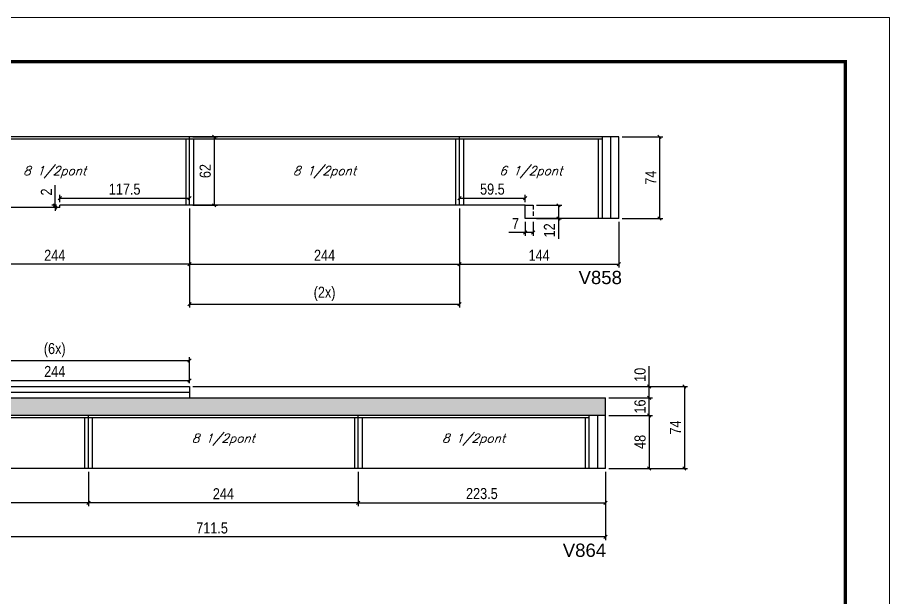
# Model space of a CAD drawing. Extents: x 3309 to 9590, y -2522 to 14608.
# Drawn here: x 7189 to 7978, y 9489 to 10014 of the extents above; entities that cross this region are included whole.
import ezdxf

# ---------------------------------------------------------------- set-up
doc = ezdxf.new("R2010")
doc.units = 0
doc.linetypes.add('DASHED', pattern=[0.75, 0.5, -0.25])
doc.linetypes.add('HIDDEN', pattern=[0.375, 0.25, -0.125])
for name, color, linetype in [('5', 5, 'Continuous'), ('COTA', 241, 'Continuous'), ('Painéis', 200, 'Continuous'), ('SARR_2.2x10', 60, 'Continuous'), ('SARR_2.2x7', 40, 'Continuous'), ('SARR_3.5x7', 81, 'Continuous'), ('texto', 7, 'Continuous')]:
    doc.layers.add(name, color=color, linetype=linetype)
doc.layers.add('Folhas', color=255, linetype='Continuous', lineweight=9)
doc.layers.add('SARRAFO DE PRESSAO', color=251, linetype='DASHED', lineweight=9)
doc.styles.add('COTA TECNICA', font='techl___.ttf', dxfattribs={"height": 10})
doc.styles.add('Romans', font='romans.shx')
doc.styles.get("Standard").update_dxf_attribs({"font": 'arial.ttf'})
doc.dimstyles.new('PAINEL', dxfattribs={"dimtxt": 10, "dimasz": 3, "dimexe": 3, "dimexo": 3, "dimgap": 3, "dimtad": 1, "dimdec": 1, "dimzin": 12, "dimdsep": 46, "dimtxsty": 'COTA TECNICA', "dimblk1": 'OBLIQUE', "dimblk2": 'OBLIQUE', "dimsah": 1, "dimcen": 0.9, "dimclrd": 4, "dimclre": 4, "dimclrt": 240, "dimadec": 1, "dimazin": 3, "dimtfac": 1, "dimtdec": 1, "dimtmove": 0, "dimatfit": 3, "dimfxl": 1, "dimtolj": 1, "dimtzin": 12, "dimarcsym": 0})

# ---------------------------------------------------------------- blocks, each defined once
blk = doc.blocks.new('9999999999')
at = {"layer": 'Folhas'}
blk.add_lwpolyline([(98138.98, 34190.21), (99623.98, 34190.21), (99623.98, 35240.21), (98138.98, 35240.21)], close=True, dxfattribs=at)
at = {"layer": 'Folhas', "color": 30, "const_width": 3}
blk.add_lwpolyline([(98213.98, 34230.21), (99583.98, 34230.21), (99583.98, 35200.21), (98213.98, 35200.21)], close=True, dxfattribs=at)
blk = doc.blocks.new('_Oblique')
at = {"color": 0, "linetype": 'ByBlock', "lineweight": -2}
blk.add_line((-0.5, -0.5), (0.5, 0.5), dxfattribs=at)
blk = doc.blocks.new('*D1957')
at = {"layer": 'COTA', "color": 4, "linetype": 'ByBlock', "lineweight": -2, "transparency": 16777216}
for p, q in [((7100.98, 9838.52), (7100.98, 9787.23)), ((7344.98, 9840.52), (7344.98, 9787.23)), ((7344.98, 9790.23), (7100.98, 9790.23))]:
    blk.add_line(p, q, dxfattribs=at)
at = {"layer": 'Defpoints', "color": 0, "linetype": 'ByBlock', "transparency": 16777216}
for p in [(7344.98, 9843.52), (7100.98, 9841.52), (7100.98, 9790.23)]:
    blk.add_point(p, dxfattribs=at)
at = {"layer": 'COTA', "color": 4, "linetype": 'ByBlock', "lineweight": -2, "transparency": 16777216, "xscale": 3, "yscale": 3, "zscale": 3, "rotation": 180}
blk.add_blockref('_Oblique', (7100.98, 9790.23), dxfattribs=at)
at = {"layer": 'COTA', "color": 4, "linetype": 'ByBlock', "lineweight": -2, "transparency": 16777216, "xscale": 3, "yscale": 3, "zscale": 3}
blk.add_blockref('_Oblique', (7344.98, 9790.23), dxfattribs=at)
at = {"layer": 'COTA', "color": 240, "linetype": 'ByBlock', "transparency": 16777216, "insert": (7222.98, 9798.3), "char_height": 10, "attachment_point": 5, "style": 'COTA TECNICA'}
blk.add_mtext('\\A1;244', dxfattribs=at)
blk = doc.blocks.new('*D1959')
at = {"layer": 'COTA', "color": 4, "lineweight": -2, "transparency": 16777216}
for p, q in [((7735.98, 9905.52), (7772.97, 9905.52)), ((7769.97, 9905.52), (7769.97, 9831.52)), ((7735.98, 9831.52), (7772.97, 9831.52))]:
    blk.add_line(p, q, dxfattribs=at)
at = {"layer": 'Defpoints', "color": 0, "transparency": 16777216}
for p in [(7732.98, 9905.52, 0), (7732.98, 9831.52, 0), (7769.97, 9831.52)]:
    blk.add_point(p, dxfattribs=at)
at = {"layer": 'COTA', "color": 4, "lineweight": -2, "transparency": 16777216, "xscale": 3, "yscale": 3, "zscale": 3}
for p, rotation in [((7769.97, 9905.52), 90), ((7769.97, 9831.52), 270)]:
    blk.add_blockref('_Oblique', p, dxfattribs=dict(at, rotation=rotation))
at = {"layer": 'COTA', "color": 240, "transparency": 16777216, "insert": (7761.9, 9868.52), "char_height": 10, "attachment_point": 5, "rotation": 90, "style": 'COTA TECNICA'}
blk.add_mtext('\\A1;74', dxfattribs=at)
blk = doc.blocks.new('*D1975')
at = {"layer": 'COTA', "color": 4, "lineweight": -2, "transparency": 16777216}
for p, q in [((7227.48, 9846.52), (7227.48, 9852.99)), ((7227.48, 9849.99), (7344.98, 9849.99)), ((7344.98, 9846.52), (7344.98, 9852.99))]:
    blk.add_line(p, q, dxfattribs=at)
at = {"layer": 'Defpoints', "color": 0, "transparency": 16777216}
for p in [(7344.98, 9849.99), (7227.48, 9843.52, 0), (7344.98, 9843.52, 0)]:
    blk.add_point(p, dxfattribs=at)
at = {"layer": 'COTA', "color": 4, "lineweight": -2, "transparency": 16777216, "xscale": 3, "yscale": 3, "zscale": 3, "rotation": 180}
blk.add_blockref('_Oblique', (7227.48, 9849.99), dxfattribs=at)
at = {"layer": 'COTA', "color": 4, "lineweight": -2, "transparency": 16777216, "xscale": 3, "yscale": 3, "zscale": 3}
blk.add_blockref('_Oblique', (7344.98, 9849.99), dxfattribs=at)
at = {"layer": 'COTA', "color": 240, "transparency": 16777216, "insert": (7286.23, 9858.1), "char_height": 10, "attachment_point": 5, "style": 'COTA TECNICA'}
blk.add_mtext('\\A1;117.5', dxfattribs=at)
blk = doc.blocks.new('*D1976')
at = {"layer": 'COTA', "color": 4, "lineweight": -2, "transparency": 16777216}
for p, q in [((7223.46, 9843.52), (7223.46, 9861.63)), ((7224.48, 9843.52), (7220.46, 9843.52)), ((7223.46, 9841.52), (7223.46, 9843.52)), ((7224.48, 9841.52), (7220.46, 9841.52)), ((7223.46, 9841.52), (7223.46, 9838.52))]:
    blk.add_line(p, q, dxfattribs=at)
at = {"layer": 'Defpoints', "color": 0, "transparency": 16777216}
for p in [(7223.46, 9843.52), (7227.48, 9843.52, 0), (7227.48, 9841.52, 0)]:
    blk.add_point(p, dxfattribs=at)
at = {"layer": 'COTA', "color": 4, "lineweight": -2, "transparency": 16777216, "xscale": 3, "yscale": 3, "zscale": 3}
for p, rotation in [((7223.46, 9843.52), 270), ((7223.46, 9841.52), 90)]:
    blk.add_blockref('_Oblique', p, dxfattribs=dict(at, rotation=rotation))
at = {"layer": 'COTA', "color": 240, "transparency": 16777216, "insert": (7215.46, 9855.57), "char_height": 10, "attachment_point": 5, "rotation": 90, "style": 'COTA TECNICA'}
blk.add_mtext('\\A1;2', dxfattribs=at)
blk = doc.blocks.new('*D1977')
at = {"layer": 'COTA', "color": 4, "lineweight": -2, "transparency": 16777216}
for p, q in [((7344.98, 9840.52), (7344.98, 9787.23)), ((7588.98, 9840.52), (7588.98, 9787.23)), ((7344.98, 9790.23), (7588.98, 9790.23))]:
    blk.add_line(p, q, dxfattribs=at)
at = {"layer": 'Defpoints', "color": 0, "transparency": 16777216}
for p in [(7344.98, 9843.52, 0), (7588.98, 9843.52, 0), (7588.98, 9790.23)]:
    blk.add_point(p, dxfattribs=at)
at = {"layer": 'COTA', "color": 4, "lineweight": -2, "transparency": 16777216, "xscale": 3, "yscale": 3, "zscale": 3, "rotation": 180}
blk.add_blockref('_Oblique', (7344.98, 9790.23), dxfattribs=at)
at = {"layer": 'COTA', "color": 4, "lineweight": -2, "transparency": 16777216, "xscale": 3, "yscale": 3, "zscale": 3}
blk.add_blockref('_Oblique', (7588.98, 9790.23), dxfattribs=at)
at = {"layer": 'COTA', "color": 240, "transparency": 16777216, "insert": (7466.98, 9798.3), "char_height": 10, "attachment_point": 5, "style": 'COTA TECNICA'}
blk.add_mtext('\\A1;244', dxfattribs=at)
blk = doc.blocks.new('*D1978')
at = {"layer": 'COTA', "color": 4, "lineweight": -2, "transparency": 16777216}
for p, q in [((7588.98, 9828.52), (7588.98, 9787.23)), ((7732.98, 9828.52), (7732.98, 9787.23)), ((7588.98, 9790.23), (7732.98, 9790.23))]:
    blk.add_line(p, q, dxfattribs=at)
at = {"layer": 'Defpoints', "color": 0, "transparency": 16777216}
for p in [(7588.98, 9831.52, 0), (7732.98, 9831.52, 0), (7732.98, 9790.23)]:
    blk.add_point(p, dxfattribs=at)
at = {"layer": 'COTA', "color": 4, "lineweight": -2, "transparency": 16777216, "xscale": 3, "yscale": 3, "zscale": 3, "rotation": 180}
blk.add_blockref('_Oblique', (7588.98, 9790.23), dxfattribs=at)
at = {"layer": 'COTA', "color": 4, "lineweight": -2, "transparency": 16777216, "xscale": 3, "yscale": 3, "zscale": 3}
blk.add_blockref('_Oblique', (7732.98, 9790.23), dxfattribs=at)
at = {"layer": 'COTA', "color": 240, "transparency": 16777216, "insert": (7660.98, 9798.3), "char_height": 10, "attachment_point": 5, "style": 'COTA TECNICA'}
blk.add_mtext('\\A1;144', dxfattribs=at)
blk = doc.blocks.new('*D1979')
at = {"layer": 'COTA', "color": 4, "lineweight": -2, "transparency": 16777216}
for p, q in [((7344.98, 9840.52), (7344.98, 9751.15)), ((7588.98, 9828.52), (7588.98, 9751.15)), ((7344.98, 9754.15), (7588.98, 9754.15))]:
    blk.add_line(p, q, dxfattribs=at)
at = {"layer": 'Defpoints', "color": 0, "transparency": 16777216}
for p in [(7344.98, 9843.52, 0), (7588.98, 9831.52, 0), (7588.98, 9754.15)]:
    blk.add_point(p, dxfattribs=at)
at = {"layer": 'COTA', "color": 4, "lineweight": -2, "transparency": 16777216, "xscale": 3, "yscale": 3, "zscale": 3, "rotation": 180}
blk.add_blockref('_Oblique', (7344.98, 9754.15), dxfattribs=at)
at = {"layer": 'COTA', "color": 4, "lineweight": -2, "transparency": 16777216, "xscale": 3, "yscale": 3, "zscale": 3}
blk.add_blockref('_Oblique', (7588.98, 9754.15), dxfattribs=at)
at = {"layer": 'COTA', "color": 240, "transparency": 16777216, "insert": (7466.98, 9763.37), "char_height": 10, "attachment_point": 5, "style": 'COTA TECNICA'}
blk.add_mtext('\\A1;(2x)', dxfattribs=at)
blk = doc.blocks.new('*D1980')
at = {"layer": 'COTA', "color": 4, "lineweight": -2, "transparency": 16777216}
for p, q in [((7588.98, 9846.52), (7588.98, 9852.99)), ((7588.98, 9849.99), (7648.48, 9849.99)), ((7648.48, 9846.52), (7648.48, 9852.99))]:
    blk.add_line(p, q, dxfattribs=at)
at = {"layer": 'Defpoints', "color": 0, "transparency": 16777216}
for p in [(7648.48, 9849.99), (7588.98, 9843.52, 0), (7648.48, 9843.52, 0)]:
    blk.add_point(p, dxfattribs=at)
at = {"layer": 'COTA', "color": 4, "lineweight": -2, "transparency": 16777216, "xscale": 3, "yscale": 3, "zscale": 3, "rotation": 180}
blk.add_blockref('_Oblique', (7588.98, 9849.99), dxfattribs=at)
at = {"layer": 'COTA', "color": 4, "lineweight": -2, "transparency": 16777216, "xscale": 3, "yscale": 3, "zscale": 3}
blk.add_blockref('_Oblique', (7648.48, 9849.99), dxfattribs=at)
at = {"layer": 'COTA', "color": 240, "transparency": 16777216, "insert": (7618.73, 9858.13), "char_height": 10, "attachment_point": 5, "style": 'COTA TECNICA'}
blk.add_mtext('\\A1;59.5', dxfattribs=at)
blk = doc.blocks.new('*D1981')
at = {"layer": 'COTA', "color": 4, "lineweight": -2, "transparency": 16777216}
for p, q in [((7648.48, 9828.52), (7648.48, 9815.93)), ((7655.48, 9828.52), (7655.48, 9815.93)), ((7648.48, 9818.93), (7633.75, 9818.93)), ((7655.48, 9818.93), (7648.48, 9818.93))]:
    blk.add_line(p, q, dxfattribs=at)
at = {"layer": 'Defpoints', "color": 0, "transparency": 16777216}
for p in [(7648.48, 9831.52, 0), (7655.48, 9831.52, 0), (7648.48, 9818.93)]:
    blk.add_point(p, dxfattribs=at)
at = {"layer": 'COTA', "color": 4, "lineweight": -2, "transparency": 16777216, "xscale": 3, "yscale": 3, "zscale": 3, "rotation": 180}
blk.add_blockref('_Oblique', (7648.48, 9818.93), dxfattribs=at)
at = {"layer": 'COTA', "color": 4, "lineweight": -2, "transparency": 16777216, "xscale": 3, "yscale": 3, "zscale": 3}
blk.add_blockref('_Oblique', (7655.48, 9818.93), dxfattribs=at)
at = {"layer": 'COTA', "color": 240, "transparency": 16777216, "insert": (7639.62, 9827), "char_height": 10, "attachment_point": 5, "style": 'COTA TECNICA'}
blk.add_mtext('\\A1;7', dxfattribs=at)
blk = doc.blocks.new('*D1982')
at = {"layer": 'COTA', "color": 4, "lineweight": -2, "transparency": 16777216}
for p, q in [((7658.48, 9843.52), (7681.39, 9843.52)), ((7678.39, 9843.52), (7678.39, 9831.52)), ((7658.48, 9831.52), (7681.39, 9831.52)), ((7678.39, 9831.52), (7678.39, 9813.2))]:
    blk.add_line(p, q, dxfattribs=at)
at = {"layer": 'Defpoints', "color": 0, "transparency": 16777216}
for p in [(7655.48, 9843.52, 0), (7655.48, 9831.52, 0), (7678.39, 9831.52)]:
    blk.add_point(p, dxfattribs=at)
at = {"layer": 'COTA', "color": 4, "lineweight": -2, "transparency": 16777216, "xscale": 3, "yscale": 3, "zscale": 3}
for p, rotation in [((7678.39, 9843.52), 90), ((7678.39, 9831.52), 270)]:
    blk.add_blockref('_Oblique', p, dxfattribs=dict(at, rotation=rotation))
at = {"layer": 'COTA', "color": 240, "transparency": 16777216, "insert": (7670.33, 9820.86), "char_height": 10, "attachment_point": 5, "rotation": 90, "style": 'COTA TECNICA'}
blk.add_mtext('\\A1;12', dxfattribs=at)
blk = doc.blocks.new('*D1983')
at = {"layer": 'COTA', "color": 4, "lineweight": -2, "transparency": 16777216}
for p, q in [((7347.98, 9905.52), (7370.22, 9905.52)), ((7367.22, 9905.52), (7367.22, 9843.52)), ((7347.98, 9843.52), (7370.22, 9843.52))]:
    blk.add_line(p, q, dxfattribs=at)
at = {"layer": 'Defpoints', "color": 0, "transparency": 16777216}
for p in [(7344.98, 9905.52, 0), (7344.98, 9843.52, 0), (7367.22, 9843.52)]:
    blk.add_point(p, dxfattribs=at)
at = {"layer": 'COTA', "color": 4, "lineweight": -2, "transparency": 16777216, "xscale": 3, "yscale": 3, "zscale": 3}
for p, rotation in [((7367.22, 9905.52), 90), ((7367.22, 9843.52), 270)]:
    blk.add_blockref('_Oblique', p, dxfattribs=dict(at, rotation=rotation))
at = {"layer": 'COTA', "color": 240, "transparency": 16777216, "insert": (7359.11, 9874.52), "char_height": 10, "attachment_point": 5, "rotation": 90, "style": 'COTA TECNICA'}
blk.add_mtext('\\A1;62', dxfattribs=at)
blk = doc.blocks.new('*D1986')
at = {"layer": 'COTA', "color": 4, "linetype": 'ByBlock', "lineweight": -2, "transparency": 16777216}
for p, q in [((7253.48, 9602.45), (7253.48, 9571.42)), ((7497.48, 9602.45), (7497.48, 9571.42)), ((7497.48, 9574.42), (7253.48, 9574.42))]:
    blk.add_line(p, q, dxfattribs=at)
at = {"layer": 'Defpoints', "color": 0, "linetype": 'ByBlock', "transparency": 16777216}
for p in [(7253.48, 9605.45), (7497.48, 9605.45), (7253.48, 9574.42)]:
    blk.add_point(p, dxfattribs=at)
at = {"layer": 'COTA', "color": 4, "linetype": 'ByBlock', "lineweight": -2, "transparency": 16777216, "xscale": 3, "yscale": 3, "zscale": 3, "rotation": 180}
blk.add_blockref('_Oblique', (7253.48, 9574.42), dxfattribs=at)
at = {"layer": 'COTA', "color": 4, "linetype": 'ByBlock', "lineweight": -2, "transparency": 16777216, "xscale": 3, "yscale": 3, "zscale": 3}
blk.add_blockref('_Oblique', (7497.48, 9574.42), dxfattribs=at)
at = {"layer": 'COTA', "color": 240, "linetype": 'ByBlock', "transparency": 16777216, "insert": (7375.48, 9582.5), "char_height": 10, "attachment_point": 5, "style": 'COTA TECNICA'}
blk.add_mtext('\\A1;244', dxfattribs=at)
blk = doc.blocks.new('*D1987')
at = {"layer": 'COTA', "color": 4, "linetype": 'ByBlock', "lineweight": -2, "transparency": 16777216}
for p, q in [((7009.48, 9602.45), (7009.48, 9571.42)), ((7253.48, 9602.45), (7253.48, 9571.42)), ((7253.48, 9574.42), (7009.48, 9574.42))]:
    blk.add_line(p, q, dxfattribs=at)
at = {"layer": 'Defpoints', "color": 0, "linetype": 'ByBlock', "transparency": 16777216}
for p in [(7009.48, 9605.45), (7253.48, 9605.45), (7009.48, 9574.42)]:
    blk.add_point(p, dxfattribs=at)
at = {"layer": 'COTA', "color": 4, "linetype": 'ByBlock', "lineweight": -2, "transparency": 16777216, "xscale": 3, "yscale": 3, "zscale": 3, "rotation": 180}
blk.add_blockref('_Oblique', (7009.48, 9574.42), dxfattribs=at)
at = {"layer": 'COTA', "color": 4, "linetype": 'ByBlock', "lineweight": -2, "transparency": 16777216, "xscale": 3, "yscale": 3, "zscale": 3}
blk.add_blockref('_Oblique', (7253.48, 9574.42), dxfattribs=at)
at = {"layer": 'COTA', "color": 240, "linetype": 'ByBlock', "transparency": 16777216, "insert": (7131.48, 9582.5), "char_height": 10, "attachment_point": 5, "style": 'COTA TECNICA'}
blk.add_mtext('\\A1;244', dxfattribs=at)
blk = doc.blocks.new('*D1988')
at = {"layer": 'COTA', "color": 4, "linetype": 'ByBlock', "lineweight": -2, "transparency": 16777216}
for p, q in [((7009.48, 9602.45), (7009.48, 9540.4)), ((7720.98, 9602.45), (7720.98, 9540.4)), ((7720.98, 9543.4), (7009.48, 9543.4))]:
    blk.add_line(p, q, dxfattribs=at)
at = {"layer": 'Defpoints', "color": 0, "linetype": 'ByBlock', "transparency": 16777216}
for p in [(7009.48, 9605.45), (7720.98, 9605.45), (7009.48, 9543.4)]:
    blk.add_point(p, dxfattribs=at)
at = {"layer": 'COTA', "color": 4, "linetype": 'ByBlock', "lineweight": -2, "transparency": 16777216, "xscale": 3, "yscale": 3, "zscale": 3, "rotation": 180}
blk.add_blockref('_Oblique', (7009.48, 9543.4), dxfattribs=at)
at = {"layer": 'COTA', "color": 4, "linetype": 'ByBlock', "lineweight": -2, "transparency": 16777216, "xscale": 3, "yscale": 3, "zscale": 3}
blk.add_blockref('_Oblique', (7720.98, 9543.4), dxfattribs=at)
at = {"layer": 'COTA', "color": 240, "linetype": 'ByBlock', "transparency": 16777216, "insert": (7365.23, 9551.51), "char_height": 10, "attachment_point": 5, "style": 'COTA TECNICA'}
blk.add_mtext('\\A1;711.5', dxfattribs=at)
blk = doc.blocks.new('*D1989')
at = {"layer": 'COTA', "color": 4, "lineweight": -2, "transparency": 16777216}
for p, q in [((7497.48, 9602.45), (7497.48, 9571.42)), ((7720.98, 9602.45), (7720.98, 9571.42)), ((7497.48, 9574.42), (7720.98, 9574.42))]:
    blk.add_line(p, q, dxfattribs=at)
at = {"layer": 'Defpoints', "color": 0, "transparency": 16777216}
for p in [(7497.48, 9605.45, 0), (7720.98, 9605.45, 0), (7720.98, 9574.42)]:
    blk.add_point(p, dxfattribs=at)
at = {"layer": 'COTA', "color": 4, "lineweight": -2, "transparency": 16777216, "xscale": 3, "yscale": 3, "zscale": 3, "rotation": 180}
blk.add_blockref('_Oblique', (7497.48, 9574.42), dxfattribs=at)
at = {"layer": 'COTA', "color": 4, "lineweight": -2, "transparency": 16777216, "xscale": 3, "yscale": 3, "zscale": 3}
blk.add_blockref('_Oblique', (7720.98, 9574.42), dxfattribs=at)
at = {"layer": 'COTA', "color": 240, "transparency": 16777216, "insert": (7609.23, 9582.64), "char_height": 10, "attachment_point": 5, "style": 'COTA TECNICA'}
blk.add_mtext('\\A1;223.5', dxfattribs=at)
blk = doc.blocks.new('*D1990')
at = {"layer": 'COTA', "color": 4, "lineweight": -2, "transparency": 16777216}
for p, q in [((7723.98, 9653.45), (7763.38, 9653.45)), ((7760.38, 9653.45), (7760.38, 9605.45)), ((7723.98, 9605.45), (7763.38, 9605.45))]:
    blk.add_line(p, q, dxfattribs=at)
at = {"layer": 'Defpoints', "color": 0, "transparency": 16777216}
for p in [(7720.98, 9653.45, 0), (7720.98, 9605.45, 0), (7760.38, 9605.45)]:
    blk.add_point(p, dxfattribs=at)
at = {"layer": 'COTA', "color": 4, "lineweight": -2, "transparency": 16777216, "xscale": 3, "yscale": 3, "zscale": 3}
for p, rotation in [((7760.38, 9653.45), 90), ((7760.38, 9605.45), 270)]:
    blk.add_blockref('_Oblique', p, dxfattribs=dict(at, rotation=rotation))
at = {"layer": 'COTA', "color": 240, "transparency": 16777216, "insert": (7752.28, 9629.45), "char_height": 10, "attachment_point": 5, "rotation": 90, "style": 'COTA TECNICA'}
blk.add_mtext('\\A1;48', dxfattribs=at)
blk = doc.blocks.new('*D1991')
at = {"layer": 'COTA', "color": 4, "lineweight": -2, "transparency": 16777216}
for p, q in [((7723.98, 9669.45), (7763.38, 9669.45)), ((7760.38, 9653.45), (7760.38, 9669.45)), ((7723.98, 9653.45), (7763.38, 9653.45))]:
    blk.add_line(p, q, dxfattribs=at)
at = {"layer": 'Defpoints', "color": 0, "transparency": 16777216}
for p in [(7720.98, 9669.45, 0), (7760.38, 9669.45), (7720.98, 9653.45, 0)]:
    blk.add_point(p, dxfattribs=at)
at = {"layer": 'COTA', "color": 4, "lineweight": -2, "transparency": 16777216, "xscale": 3, "yscale": 3, "zscale": 3}
for p, rotation in [((7760.38, 9669.45), 90), ((7760.38, 9653.45), 270)]:
    blk.add_blockref('_Oblique', p, dxfattribs=dict(at, rotation=rotation))
at = {"layer": 'COTA', "color": 240, "transparency": 16777216, "insert": (7752.28, 9661.45), "char_height": 10, "attachment_point": 5, "rotation": 90, "style": 'COTA TECNICA'}
blk.add_mtext('\\A1;16', dxfattribs=at)
blk = doc.blocks.new('*D1992')
at = {"layer": 'COTA', "color": 4, "lineweight": -2, "transparency": 16777216}
for p, q in [((7347.98, 9679.45), (7795.3, 9679.45)), ((7792.3, 9679.45), (7792.3, 9605.45)), ((7723.98, 9605.45), (7795.3, 9605.45))]:
    blk.add_line(p, q, dxfattribs=at)
at = {"layer": 'Defpoints', "color": 0, "transparency": 16777216}
for p in [(7344.98, 9679.45, 0), (7720.98, 9605.45, 0), (7792.3, 9605.45)]:
    blk.add_point(p, dxfattribs=at)
at = {"layer": 'COTA', "color": 4, "lineweight": -2, "transparency": 16777216, "xscale": 3, "yscale": 3, "zscale": 3}
for p, rotation in [((7792.3, 9679.45), 90), ((7792.3, 9605.45), 270)]:
    blk.add_blockref('_Oblique', p, dxfattribs=dict(at, rotation=rotation))
at = {"layer": 'COTA', "color": 240, "transparency": 16777216, "insert": (7784.22, 9642.45), "char_height": 10, "attachment_point": 5, "rotation": 90, "style": 'COTA TECNICA'}
blk.add_mtext('\\A1;74', dxfattribs=at)
blk = doc.blocks.new('*D2004')
at = {"layer": 'COTA', "color": 4, "lineweight": -2, "transparency": 16777216}
for p, q in [((7100.98, 9682.45), (7100.98, 9688.07)), ((7100.98, 9685.07), (7344.98, 9685.07)), ((7344.98, 9682.45), (7344.98, 9688.07))]:
    blk.add_line(p, q, dxfattribs=at)
at = {"layer": 'Defpoints', "color": 0, "transparency": 16777216}
for p in [(7344.98, 9685.07), (7100.98, 9679.45, 0), (7344.98, 9679.45, 0)]:
    blk.add_point(p, dxfattribs=at)
at = {"layer": 'COTA', "color": 4, "lineweight": -2, "transparency": 16777216, "xscale": 3, "yscale": 3, "zscale": 3, "rotation": 180}
blk.add_blockref('_Oblique', (7100.98, 9685.07), dxfattribs=at)
at = {"layer": 'COTA', "color": 4, "lineweight": -2, "transparency": 16777216, "xscale": 3, "yscale": 3, "zscale": 3}
blk.add_blockref('_Oblique', (7344.98, 9685.07), dxfattribs=at)
at = {"layer": 'COTA', "color": 240, "transparency": 16777216, "insert": (7222.98, 9693.14), "char_height": 10, "attachment_point": 5, "style": 'COTA TECNICA'}
blk.add_mtext('\\A1;244', dxfattribs=at)
blk = doc.blocks.new('*D2005')
at = {"layer": 'COTA', "color": 4, "lineweight": -2, "transparency": 16777216}
for p, q in [((7100.98, 9682.45), (7100.98, 9706.21)), ((7100.98, 9703.21), (7344.98, 9703.21)), ((7344.98, 9682.45), (7344.98, 9706.21))]:
    blk.add_line(p, q, dxfattribs=at)
at = {"layer": 'Defpoints', "color": 0, "transparency": 16777216}
for p in [(7344.98, 9703.21), (7100.98, 9679.45, 0), (7344.98, 9679.45, 0)]:
    blk.add_point(p, dxfattribs=at)
at = {"layer": 'COTA', "color": 4, "lineweight": -2, "transparency": 16777216, "xscale": 3, "yscale": 3, "zscale": 3, "rotation": 180}
blk.add_blockref('_Oblique', (7100.98, 9703.21), dxfattribs=at)
at = {"layer": 'COTA', "color": 4, "lineweight": -2, "transparency": 16777216, "xscale": 3, "yscale": 3, "zscale": 3}
blk.add_blockref('_Oblique', (7344.98, 9703.21), dxfattribs=at)
at = {"layer": 'COTA', "color": 240, "transparency": 16777216, "insert": (7222.98, 9712.43), "char_height": 10, "attachment_point": 5, "style": 'COTA TECNICA'}
blk.add_mtext('\\A1;(6x)', dxfattribs=at)
blk = doc.blocks.new('*D2006')
at = {"layer": 'COTA', "color": 4, "lineweight": -2, "transparency": 16777216}
for p, q in [((7760.38, 9679.45), (7760.38, 9697.87)), ((7347.98, 9679.45), (7763.38, 9679.45)), ((7760.38, 9669.45), (7760.38, 9679.45)), ((7723.98, 9669.45), (7763.38, 9669.45))]:
    blk.add_line(p, q, dxfattribs=at)
at = {"layer": 'Defpoints', "color": 0, "transparency": 16777216}
for p in [(7344.98, 9679.45, 0), (7760.38, 9679.45), (7720.98, 9669.45, 0)]:
    blk.add_point(p, dxfattribs=at)
at = {"layer": 'COTA', "color": 4, "lineweight": -2, "transparency": 16777216, "xscale": 3, "yscale": 3, "zscale": 3}
for p, rotation in [((7760.38, 9679.45), 90), ((7760.38, 9669.45), 270)]:
    blk.add_blockref('_Oblique', p, dxfattribs=dict(at, rotation=rotation))
at = {"layer": 'COTA', "color": 240, "transparency": 16777216, "insert": (7752.28, 9690.16), "char_height": 10, "attachment_point": 5, "rotation": 90, "style": 'COTA TECNICA'}
blk.add_mtext('\\A1;10', dxfattribs=at)

msp = doc.modelspace()

# ---------------------------------------------------------------- hatches: boundary and pattern name
at = {"layer": 'COTA'}
h = msp.add_hatch(dxfattribs=at)
h.set_pattern_fill('AR-CONC', color=256, scale=0.03)
h.set_pattern_definition([(50, (-11.015, -39.014), (5.46554, -0.4781726), [0.5715, -6.2865]), (355, (-11.015, -39.014), (-1.0573026, 5.7317054), [0.4572, -5.0292175]), (100.451445, (-10.5593, -39.054), (4.4082374, 5.2535326), [0.4857003, -5.3427073]), (46.1842, (-11.015, -37.49), (8.1323712, -1.26127), [0.85725, -9.42975]), (96.63556, (-10.337, -37.595), (7.122124, 7.4227837), [0.7285507, -8.014068]), (351.18415, (-11.015, -37.49), (7.122124, 7.422784), [0.685799, -7.543792]), (21, (-10.253, -37.871), (4.5484317, -3.067956), [0.5715, -6.2865]), (326, (-10.253, -37.871), (1.8540609, 5.525639), [0.4572, -5.0292]), (71.451445, (-9.874, -38.1266), (6.4024926, 2.457683), [0.4857003, -5.3426981]), (37.5, (-11.0148, -39.014), (0.0926581, 2.53665117), [0, -4.96824, 0, -5.1054, 0, -5.04825]), (7.5, (-11.0148, -39.014), (2.0045899, 3.00541724), [0, -2.91084, 0, -4.85394, 0, -1.92405]), (327.5, (-12.714, -39.014), (4.06771786, -0.17186232), [0, -1.905, 0, -5.9436, 0, -7.8867]), (317.5, (-13.476, -39.014), (4.4438754, 0.7627947), [0, -2.4765, 0, -3.94716, 0, -5.6007])])
h.paths.add_polyline_path([(6979.48, 9605.45), (7009.48, 9605.45), (7009.48, 9653.45), (7720.98, 9653.45), (7720.98, 9669.45), (6856.98, 9669.45), (6856.98, 9653.45), (6979.48, 9653.45)])

# ---------------------------------------------------------------- linework, layer by layer
for p, q in [((7648.48, 9843.52, 0), (7655.48, 9843.52, 0)), ((7344.98, 9669.45, 0), (7720.98, 9669.45, 0)), ((7720.98, 9653.45, 0), (7720.98, 9669.45, 0))]:
    msp.add_line(p, q, dxfattribs=at)
at = {"layer": 'Painéis', "linetype": 'ByBlock'}
for p, q in [((7732.98, 9905.52, 0), (6856.98, 9905.52, 0)), ((7344.98, 9843.52, 0), (7344.98, 9905.52, 0)), ((7588.98, 9843.52, 0), (7588.98, 9905.52, 0)), ((7732.98, 9831.52, 0), (7732.98, 9905.52, 0)), ((7648.48, 9843.52, 0), (7227.48, 9843.52, 0)), ((7227.48, 9841.52, 0), (7227.48, 9843.52, 0)), ((7648.48, 9831.52, 0), (7648.48, 9843.52, 0)), ((7227.48, 9841.52, 0), (6856.98, 9841.52, 0)), ((7732.98, 9831.52, 0), (7648.48, 9831.52, 0)), ((6856.98, 9679.45, 0), (7344.98, 9679.45, 0)), ((7344.98, 9679.45, 0), (7344.98, 9669.45, 0)), ((6856.98, 9669.45, 0), (7344.98, 9669.45, 0)), ((7720.98, 9653.45, 0), (7009.48, 9653.45, 0)), ((7253.48, 9605.45, 0), (7253.48, 9653.45, 0)), ((7497.48, 9605.45, 0), (7497.48, 9653.45, 0)), ((7720.98, 9605.45, 0), (7720.98, 9653.45, 0)), ((7720.98, 9605.45, 0), (7009.48, 9605.45, 0))]:
    msp.add_line(p, q, dxfattribs=at)
at = {"layer": 'SARR_2.2x10', "linetype": 'ByBlock'}
msp.add_line((7100.98, 9674.45, 0), (7344.98, 9674.45, 0), dxfattribs=at)
at = {"layer": 'SARR_2.2x7', "linetype": 'Continuous'}
for p, q in [((7725.98, 9831.52, 0), (7725.98, 9905.52, 0)), ((7344.98, 9903.32, 0), (7100.98, 9903.32, 0)), ((7588.98, 9903.32, 0), (7344.98, 9903.32, 0)), ((7717.98, 9903.32, 0), (7588.98, 9903.32, 0)), ((7713.98, 9605.45, 0), (7713.98, 9653.45, 0)), ((7253.48, 9651.25, 0), (7024.48, 9651.25, 0)), ((7497.48, 9651.25, 0), (7253.48, 9651.25, 0)), ((7705.98, 9651.25, 0), (7497.48, 9651.25, 0))]:
    msp.add_line(p, q, dxfattribs=at)
at = {"layer": 'SARR_2.2x7', "linetype": 'HIDDEN', "ltscale": 15}
msp.add_line((7655.48, 9843.52, 0), (7655.48, 9831.52, 0), dxfattribs=at)
at = {"layer": 'SARR_3.5x7'}
for p, q in [((7717.98, 9905.52, 0), (7717.98, 9831.52, 0)), ((7341.48, 9903.32, 0), (7341.48, 9843.52, 0)), ((7348.48, 9903.32, 0), (7348.48, 9843.52, 0)), ((7585.48, 9903.32, 0), (7585.48, 9843.52, 0)), ((7592.48, 9903.32, 0), (7592.48, 9843.52, 0)), ((7714.48, 9903.32, 0), (7714.48, 9831.52, 0)), ((7705.98, 9653.45, 0), (7705.98, 9605.45, 0)), ((7249.98, 9651.25, 0), (7249.98, 9605.45, 0)), ((7256.98, 9651.25, 0), (7256.98, 9605.45, 0)), ((7493.98, 9651.25, 0), (7493.98, 9605.45, 0)), ((7500.98, 9651.25, 0), (7500.98, 9605.45, 0)), ((7702.48, 9651.25, 0), (7702.48, 9605.45, 0))]:
    msp.add_line(p, q, dxfattribs=at)

# ---------------------------------------------------------------- block references
at = {"layer": 'SARRAFO DE PRESSAO', "color": 6, "linetype": 'ByBlock'}
msp.add_blockref('9999999999', (-91646.11, -25226.65), dxfattribs=at)

# ---------------------------------------------------------------- texts
at = {"layer": '5', "linetype": 'Continuous'}
for s, p in [('V858', (7696.71, 9772.22, 0)), ('V864', (7682.4, 9525.39, 0))]:
    msp.add_text(s, height=12, rotation=0.00004, dxfattribs=at).set_placement(p)
at = {"layer": 'texto', "color": 2, "char_height": 8, "attachment_point": 5, "style": 'Romans'}
for s, insert in [('{\\Q19;\\C256;8 1/2pont}', (7222.98, 9873.52, 0)), ('{\\Q19;\\C256;8 1/2pont}', (7466.98, 9873.52, 0)), ('{\\Q19;\\C256;6 1/2pont}', (7653.48, 9873.52, 0)), ('{\\Q19;\\C256;8 1/2pont}', (7375.48, 9631.45, 0)), ('{\\Q19;\\C256;8 1/2pont}', (7601.73, 9631.45, 0))]:
    msp.add_mtext(s, dxfattribs=dict(at, insert=insert))

# ---------------------------------------------------------------- dimensions: what is measured, and where the dimension line sits
at = {"layer": 'COTA'}
for base, p1, p2, picture, middle in [((7367.22, 9843.52), (7344.98, 9905.52, 0), (7344.98, 9843.52, 0), '*D1983', (7359.11, 9874.52)), ((7769.97, 9831.52, 0), (7732.98, 9905.52, 0), (7732.98, 9831.52, 0), '*D1959', (7761.9, 9868.52, 0)), ((7223.46, 9843.52), (7227.48, 9841.52, 0), (7227.48, 9843.52, 0), '*D1976', (7215.46, 9855.57)), ((7678.39, 9831.52), (7655.48, 9843.52, 0), (7655.48, 9831.52, 0), '*D1982', (7670.33, 9820.86)), ((7760.38, 9679.45), (7720.98, 9669.45, 0), (7344.98, 9679.45, 0), '*D2006', (7752.28, 9690.16)), ((7792.3, 9605.45), (7344.98, 9679.45, 0), (7720.98, 9605.45, 0), '*D1992', (7784.22, 9642.45)), ((7760.38, 9605.45, 0), (7720.98, 9653.45, 0), (7720.98, 9605.45, 0), '*D1990', (7752.28, 9629.45, 0))]:
    dim = msp.add_linear_dim(base=base, p1=p1, p2=p2, angle=90, dimstyle='PAINEL', dxfattribs=at)
    dim.commit()
    dim.dimension.update_dxf_attribs({"geometry": picture, "text_midpoint": middle})
for base, p1, p2, picture, middle in [((7344.98, 9849.99), (7227.48, 9843.52, 0), (7344.98, 9843.52, 0), '*D1975', (7286.23, 9858.1)), ((7648.48, 9849.99), (7588.98, 9843.52, 0), (7648.48, 9843.52, 0), '*D1980', (7618.73, 9858.13)), ((7588.98, 9790.23), (7344.98, 9843.52, 0), (7588.98, 9843.52, 0), '*D1977', (7466.98, 9798.3)), ((7732.98, 9790.23), (7588.98, 9831.52, 0), (7732.98, 9831.52, 0), '*D1978', (7660.98, 9798.3)), ((7648.48, 9818.93), (7655.48, 9831.52, 0), (7648.48, 9831.52, 0), '*D1981', (7639.62, 9827)), ((7720.98, 9574.42, 0), (7497.48, 9605.45, 0), (7720.98, 9605.45, 0), '*D1989', (7609.23, 9582.64, 0))]:
    dim = msp.add_linear_dim(base=base, p1=p1, p2=p2, dimstyle='PAINEL', dxfattribs=at)
    dim.commit()
    dim.dimension.update_dxf_attribs({"geometry": picture, "text_midpoint": middle})
at = {"layer": 'COTA', "linetype": 'ByBlock'}
for base, p1, p2, picture, middle in [((7100.98, 9790.23, 0), (7344.98, 9843.52, 0), (7100.98, 9841.52, 0), '*D1957', (7222.98, 9798.3, 0)), ((7009.48, 9543.4, 0), (7720.98, 9605.45, 0), (7009.48, 9605.45, 0), '*D1988', (7365.23, 9551.51, 0)), ((7253.48, 9574.42, 0), (7497.48, 9605.45, 0), (7253.48, 9605.45, 0), '*D1986', (7375.48, 9582.5, 0))]:
    dim = msp.add_linear_dim(base=base, p1=p1, p2=p2, angle=180, dimstyle='PAINEL', dxfattribs=at)
    dim.commit()
    dim.dimension.update_dxf_attribs({"geometry": picture, "text_midpoint": middle})
at = {"layer": 'COTA'}
for base, p1, p2, text, picture, middle in [((7588.98, 9754.15), (7344.98, 9843.52, 0), (7588.98, 9831.52, 0), '(2x)', '*D1979', (7466.98, 9763.37)), ((7344.98, 9703.21), (7100.98, 9679.45, 0), (7344.98, 9679.45, 0), '(6x)', '*D2005', (7222.98, 9712.43))]:
    dim = msp.add_linear_dim(base=base, p1=p1, p2=p2, text=text, dimstyle='PAINEL', dxfattribs=at)
    dim.commit()
    dim.dimension.update_dxf_attribs({"geometry": picture, "text_midpoint": middle})
dim = msp.add_linear_dim(base=(7344.98, 9685.07), p1=(7100.98, 9679.45, 0), p2=(7344.98, 9679.45, 0), dimstyle='PAINEL', override={"dimtmove": 1}, dxfattribs=at)
dim.commit()
dim.dimension.update_dxf_attribs({"geometry": '*D2004', "text_midpoint": (7222.98, 9693.14)})
dim = msp.add_linear_dim(base=(7760.38, 9669.45), p1=(7720.98, 9653.45, 0), p2=(7720.98, 9669.45, 0), angle=90, dimstyle='PAINEL', dxfattribs=at)
dim.commit()
dim.dimension.update_dxf_attribs({"geometry": '*D1991', "text_midpoint": (7760.38, 9661.45), "dimtype": 160})
at = {"layer": 'COTA', "linetype": 'ByBlock'}
dim = msp.add_linear_dim(base=(7009.48, 9574.42, 0), p1=(7253.48, 9605.45, 0), p2=(7009.48, 9605.45, 0), angle=180, dimstyle='PAINEL', override={"dimtmove": 1}, dxfattribs=at)
dim.commit()
dim.dimension.update_dxf_attribs({"geometry": '*D1987', "text_midpoint": (7131.48, 9582.5, 0)})

doc.saveas('drawing.dxf')
